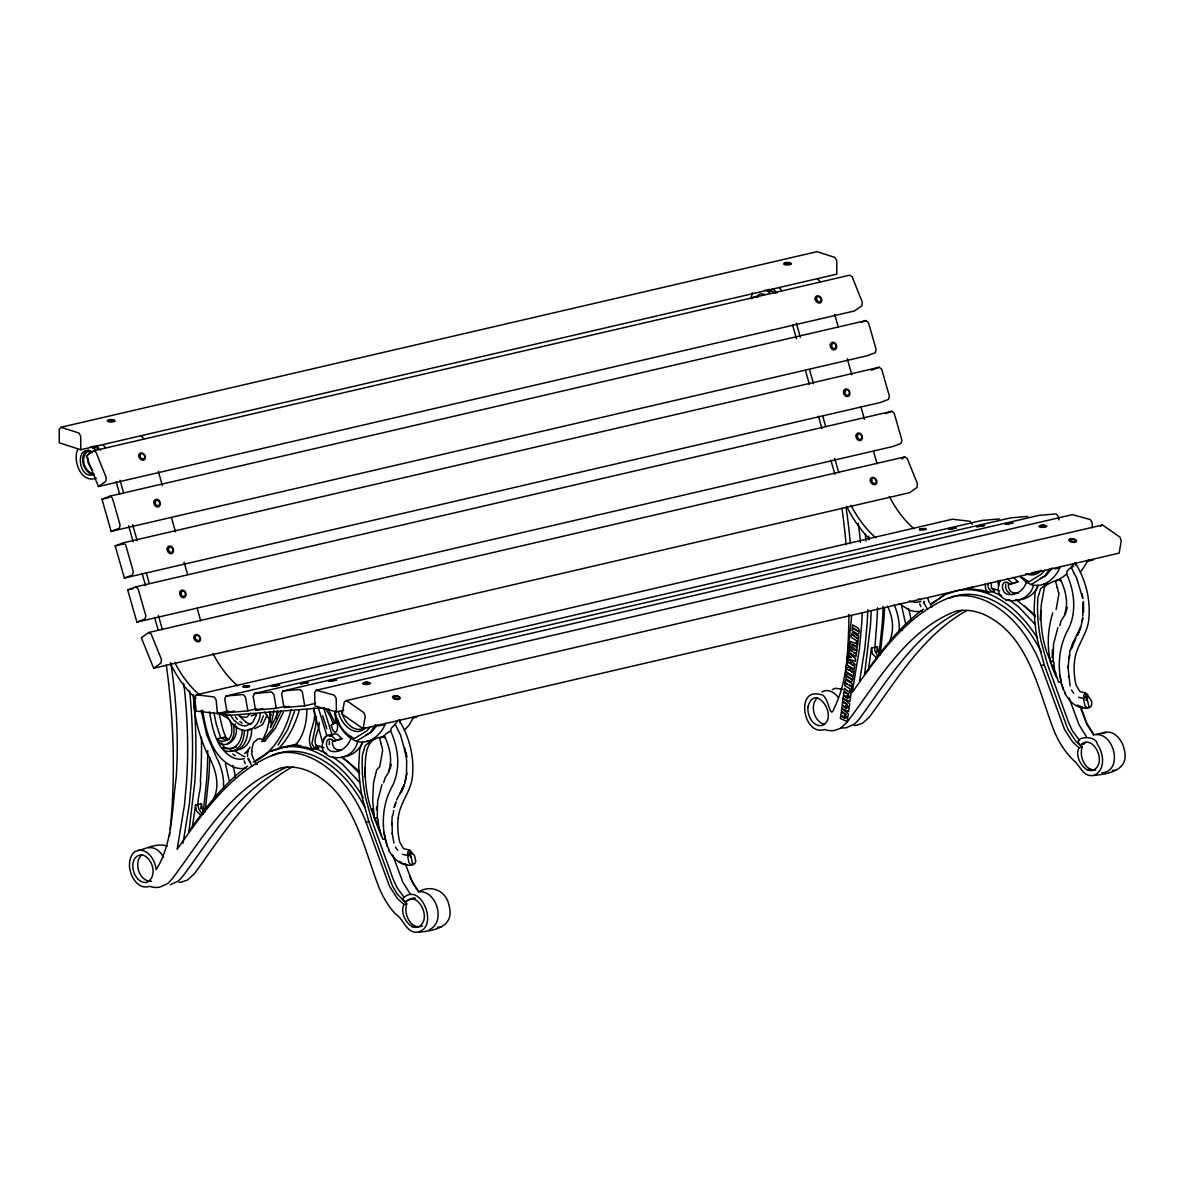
<?xml version="1.0" encoding="UTF-8"?>
<svg xmlns="http://www.w3.org/2000/svg" width="1184" height="1184" viewBox="0 0 1184 1184"><rect width="100%" height="100%" fill="white"/><g stroke="black" fill="none" stroke-linecap="round" stroke-linejoin="round"><path stroke-width="1.5" d="M1053.035 661.59L1053.538 644.007L1057.904 627.624M87.705 457.187L88.208 463.018L92.559 470.374M406.497 772.915L406.689 760.542L404.647 747.8M1082.709 615.872L1082.886 603.485M1083.523 611.891L1083.39 601.59L1083.286 612.187M193.776 695.2C193.332 715.402 199.09 735.368 207.215 753.705C214.94 766.832 220.55 783.334 214.023 798.12M270.337 713.36L269.908 722.122M306.834 709.719C306.863 722.61 303.74 736.285 294.698 745.935L306.434 747.311L312.754 749.383L318.703 748.007C309.779 741.909 320.272 730.661 319.118 722.358M393.976 843.141L392.289 833.832L392.111 822.732M377.208 818.544L377.666 800.976L381.929 784.622M329.256 744.751L329.404 741.036M332.541 740.311L332.408 744.011L333.947 747.607L336.552 749.679L340.874 750.064M1005.734 583.949L1005.601 587.664L1007.125 591.26L1009.745 593.332M1008.531 583.312L1008.398 587.012L1009.937 590.609L1012.542 592.681L1018.284 593.199M1044.614 586.938C1048.077 581.892 1061.012 580.545 1066.562 573.84C1074.332 590.49 1076.744 610.944 1068.93 628.008C1059.695 644.022 1057.223 663.366 1060.982 681.392M225.271 712.946C229.089 720.73 235.039 729.078 244.259 730.454C244.437 738.712 240.988 748.895 232.108 751.144A32.9 20.291 76.9 0 1 224.56 750.626L222.429 748.022L231.99 748.495M247.752 729.64C247.944 737.913 244.481 748.081 235.601 750.33A32.9 20.291 76.9 0 1 230.628 750.464M1070.129 686.098L1068.042 667.658L1069.907 650.771M364.494 776.778C366.478 762.496 361.904 738.668 382.18 737.04M376.482 809.797L376.66 806.511M1052.088 657.756L1052.532 649.528M391.712 824.774L392.2 816.042M1040.233 619.839L1041.254 604.772L1044.406 587.442M316.528 716.32L315.551 726.399L311.866 743.611L314.308 748.051L326.858 753.66M1056.158 609.508L1059.058 592.903M381.174 744.04L379.65 738.106L384.622 736.33C389.432 747.06 392.97 759.566 388.559 771.021M242.276 730.01C242.143 737.173 239.316 745.461 232.168 748.362M1052.754 612.883C1046.464 633.085 1045.975 657.845 1056.587 677.292M169.519 836.185L169.845 832.618M170.17 829.052L171.621 813.023A477.196 294.254 76.9 0 0 166.293 664.964M845.642 673.918L845.968 670.351M846.294 666.799L847.27 656.099A477.196 294.254 76.9 0 0 848.958 614.304M244.378 758.707L241.255 759.181A38.45 23.71 76.9 0 1 233.603 757.893C216.332 749.872 212.498 728.663 209.435 711.85M192.341 827.631L195.493 804.987L201.443 803.61L202.464 809.649L204.225 812.046M200.703 808.835L201.443 803.61M203.367 811.588L206.682 779.708A370.104 228.216 76.9 0 0 207.777 750.597M205.069 811.972L208.828 777.03A365.338 225.286 76.9 0 0 209.746 757.301M273.992 710.356L270.426 727.79L278.58 711.732M277.293 710.948L276.05 718.422M868.316 670.632L871.483 647.988L877.418 646.612L878.454 652.65L880.215 655.048M876.693 651.836L877.418 646.612M879.002 654.663L882.317 622.799A370.104 228.216 76.9 0 0 883.131 606.489M880.348 653.479L883.856 620.253A365.338 225.286 76.9 0 0 884.522 607.732M260.288 713.567C259.903 721.959 253.657 731.608 244.259 730.454M1068.042 667.658L1068.368 665.674M363.103 728.722L365.234 716.379L363.917 712.709L346.483 700.573L344.322 701.831L342.191 714.159L363.103 728.722L1119.146 553.135L1121.263 540.792L1119.946 537.107L1102.526 524.986L346.483 700.573M270.973 713.848L266.874 730.484L262.093 741.524L265.601 740.71M379.886 765.811L382.728 749.99M392.836 815.569L393.754 810.596M398.209 818.292C399.511 802.737 411.78 790.868 412.55 775.12C414.193 755.836 409.176 736.359 398.934 719.99L400.251 721.071L399.778 722.58M1069.167 658.496L1069.774 655.181M183.017 843.186L189.366 803.966L191.423 781.07A365.338 225.286 76.9 0 0 189.632 691.086M335.605 711.096L335.442 719.102L336.374 721.87L338.787 722.728L337.381 718.792M859.584 681.362L865.001 647.056L867.073 624.146A365.338 225.286 76.9 0 0 867.813 609.834M400.562 735.146L395.19 724.268L397.646 720.716M252.162 751.085L251.704 753.986M404.824 782.535L406.822 772.797M1080.814 627.076L1082.827 617.338M1064.564 614.008C1068.96 602.567 1065.348 590.046 1060.464 579.361L1055.462 581.137L1057.49 588.063M985.295 583.978L985.547 588.996L987.486 591.704L988.744 592.385L994.678 591.008L991.496 587.619L991.23 582.602M988.433 583.238C985.932 591.808 996.573 592.814 1001.738 595.804M404.765 783.63L406.793 774.055M1082.117 621.763L1082.783 618.566M77.641 449.387C72.594 461.212 81.148 483.531 96.289 478.247M751.1 298.338L752.328 292.685M396.536 800.132L399.659 794.079M379.827 766.596L376.704 769.896L373.582 782.639L372.694 800.399L374.484 818.766L381.337 835.667M422.629 925.873C410.892 930.831 403.078 913.367 406.793 903.88L403.996 904.532C397.75 915.75 415.036 937.713 423.25 921.818C428.046 911.798 416.28 891.478 405.431 901.794L402.338 899.07C420.971 878.602 441.321 931.26 415.096 932.326C405.106 930.491 403.581 918.917 395.589 914.122C388.071 905.997 382.402 896.288 378.406 885.987C362.822 845.657 353.246 791.696 309.187 771.376A108.44 66.866 76.9 0 0 280.638 768.016C230.658 787.464 202.656 838.479 172.094 878.972L167.758 883.501L159.766 887.142A48.574 29.955 76.9 0 1 150.753 886.698L149.554 886.283C138.262 890.324 130.062 876.264 129.515 866.555C129.219 861.108 130.432 855.026 134.991 851.548C145.232 849.268 156.717 842.431 167.314 846.086M1095.585 770.074C1084.544 770.606 1079.112 756.176 1082.176 747.03L1079.024 747.755C1072.778 758.974 1090.064 780.922 1098.278 765.042C1103.088 755.022 1091.308 734.687 1080.459 745.017C1070.824 736.655 1096.28 734.095 1097.405 744.366C1103.843 753.231 1105.945 770.71 1093.661 775.446C1083.049 777.385 1080.356 765.634 1073.71 760.468C1064.638 751.796 1057.963 740.858 1053.449 729.211C1037.85 688.881 1028.274 634.92 984.23 614.6A108.44 66.866 76.9 0 0 955.666 611.24C905.701 630.672 877.699 681.688 847.122 722.181L840.285 728.382L834.794 730.365A48.574 29.955 76.9 0 1 825.781 729.921L824.582 729.507C803.048 736.552 795.337 687.519 820.053 694.49C829.303 693.78 829.377 721.988 834.143 708.284C847.448 681.466 847.566 650.253 851.207 621.112A352.151 217.146 76.9 0 0 851.533 615.961M291.027 709.704C285.847 730.632 274.407 751.47 254.678 761.726M1071.135 567.787L1072.482 564.946L1075.264 562.903L1076.36 564.043L1075.96 565.404M383.69 782.698L384.978 778.08L389.225 771.287M1059.739 625.685L1061.027 621.067L1065.274 614.259L1067.42 607.51L1066.266 607.274M395.027 724.815L395.382 724.09M256.573 714.544L252.784 722.344L246.302 725.792A26.596 16.398 76.9 0 1 238.694 724.06L233.929 720.183L229.992 714.648M263.322 715.92L260.687 722.758M267.258 715.003L262.641 724.519L254.738 728.722M294.579 711.318L287.668 729.684L277.959 745.062M299.3 710.222C295.393 724.194 288.866 737.647 278.891 748.318M389.758 769.585L391.371 764.524L390.276 764.272M351.308 736.241C349.635 745.654 340.474 753.868 330.617 751.056L327.998 748.984L326.458 745.402L326.606 741.687L328.353 739.304L331.046 739.171L333.636 741.347L342.087 738.772L337.425 734.42L334.82 733.769L330.336 735.871M1026.75 580.9C1024.782 589.706 1015.709 596.647 1006.592 594.057L1003.988 591.985L1002.448 588.404L1002.582 584.689L1004.343 582.306L1007.036 582.173L1009.612 584.348L1018.077 581.773L1013.415 577.422M246.464 752.654L247.989 750.552L244.496 753.586M395.959 801.864L394.035 807.547M394.361 807.281L395.885 802.737M1071.194 648.684L1073.222 642.631M1071.712 648.225L1075.886 638.516M889.658 641.195C894.453 630.006 892.869 616.908 887.526 606.208M281.259 710.859L272.498 728.989L262.093 741.524M401.465 792.2L404.262 784.711L399.733 793.961M1077.736 635.127L1080.592 627.624L1072.822 642.971L1070.306 650.49M283.213 712.59L275.295 728.338L264.905 740.873M402.308 789.402L404.262 784.711L400.088 793.62M1077.336 635.438L1080.592 627.624L1077.114 635.053M1078.506 697.243L1082.028 698.19L1088.599 696.606L1091.589 701.254L1091.752 704.332L1090.878 706.759L1085.58 708.328L1077.1 705.072M999.281 518.947L982.01 520.442L225.966 696.029L224.723 698.93L227.136 712.65L247.87 710.859L256.869 708.772M1027.712 516.402L1010.44 517.896L254.397 693.498L253.154 696.384L255.566 710.119L276.301 708.313L285.3 706.226M1058.955 519.924L1058.348 516.49L1056.143 513.9L1038.871 515.395L282.828 690.982L281.585 693.883L283.997 707.618L304.732 705.812L315.536 703.311M375.491 724.593L370.178 732.689L356.428 741.214C344.662 736.626 337.603 724.726 334.613 712.96M1049.616 569.178L1044.865 576.001L1031.116 584.511L1026.365 582.232L1019.764 576.49M385.644 723.069C381.5 734.568 369.275 745.432 356.428 741.214M413.882 716.512L408.894 725.452L404.336 730.099M1060.331 566.381C1056.187 577.881 1043.962 588.729 1031.116 584.511M1088.555 559.825L1080.4 572.286M362.482 742.072L359.67 749.265L358.782 764.568A110.956 68.42 76.9 0 0 362.511 798.771L368.875 821.652L392.274 885.499L397.247 894.098L406.793 903.88M1037.85 585.222L1035.053 592.4L1034.165 607.703A110.956 68.42 76.9 0 0 1037.894 641.92L1044.258 664.786L1067.642 728.634L1075.59 740.977L1082.176 747.03M88.282 454.582L90.902 450.882C79.121 451.74 82.88 471.632 92.722 473.378M323.35 739.689L324.786 737.158M1000.376 580.249C988.729 605.527 1028.171 607.481 1033.38 585.547M357.405 742.546C351.174 766.936 308.861 759.936 326.429 735.649L331.49 735.797L336.152 740.148L342.087 738.772M362.585 742.457C359.018 750.404 351.396 756.502 342.531 756.887M1037.82 586.761C1034.283 594.19 1026.78 599.459 1018.506 599.888M972.182 524.275L970.155 521.33L952.395 519.228L196.366 694.816L194.842 697.346L196.1 711.051L217.412 713.582L228.216 711.066M377.681 724.741L371.48 732.023L365.634 735.22M1052.369 568.039L1046.168 575.335L1040.322 578.517M250.564 713.153L246.568 717.371L240.988 716.838L238.265 714.781M1092.329 527.857L1092.21 522.795L1090.346 519.598L1072.423 514.64L316.394 690.228L314.663 692.433L314.988 705.96L336.493 711.91L343.7 710.237M60.976 427.261L59.2 429.378L59.259 442.816L80.778 449.728L836.822 274.14L836.762 260.687L834.957 257.431L817.019 251.674L60.976 427.261L78.914 433.018L80.719 436.274L80.778 449.728M972.523 586.761L970.688 588.936L982.424 590.313L988.744 592.385M370.237 726.932L366.966 730.765L354.578 738.431C343.996 734.302 337.647 723.587 334.954 713.005M1044.702 570.288L1041.432 574.122L1029.059 581.788L1020.697 576.608M384.045 736.966L385.111 734.509L390.498 730.854C398.386 747.474 400.799 767.987 392.881 785.022C383.646 801.035 381.263 820.379 385.007 838.39M756.561 296.414L760.306 293.75L764.953 294.402M141.858 854.73C126.377 855.78 132.578 883.871 146.564 882.45C158.108 877.211 152.973 857.453 141.858 854.73C133.052 862.485 139.209 881.814 151.463 881.325M334.791 722.832L336.833 721.885M365.723 727.746C355.126 738.52 340.592 723.705 338.728 712.428M817.508 697.761C809.308 705.279 814.044 721.604 824.538 724.475M1041.224 570.081C1037.791 574.95 1031.101 576.253 1025.936 573.485M1085.595 742.324L1083.612 744.292L1080.459 745.017M272.157 751.381L274.17 749.413M945.794 593.436L937.98 599.696M395.19 724.268L391.268 728.278L390.616 731.031M1073.784 566.041C1070.78 567.358 1065.926 570.481 1066.725 574.003M329.892 735.974L331.934 734.376L323.794 708.491M247.722 766.063C223.791 783.527 205.75 807.399 188.937 831.434L194.783 782.476A370.104 228.216 76.9 0 0 194.605 710.622L193.184 694.934M923.357 609.153C899.44 626.602 881.384 650.475 864.572 674.51L870.432 625.552A370.104 228.216 76.9 0 0 871.187 611.077M148.666 632.508L141.31 637.776L153.668 668.264L909.697 492.662L917.038 487.408L917.482 483.812L907.196 458.415L904.694 456.92L148.666 632.508L151.152 634.002L161.453 659.399L161.009 662.996L153.668 668.264M901.764 459.022L904.694 456.92M93.595 450.808L86.21 455.988L98.435 486.55L854.463 310.963L861.848 305.783L862.307 302.201L852.125 276.73L849.624 275.206L93.595 450.808L96.082 452.318L106.264 477.788L105.805 481.37L98.435 486.55M250.12 747.296L247.811 750.33L247.456 756.532M256.321 714.056L251.274 716.009M253.272 762.052L269.848 751.366L280.549 747.726A132.623 81.785 76.9 0 1 315.477 751.855C335.99 761.223 352.048 778.347 363.207 797.661M930.417 604.106L945.483 594.457L956.184 590.816A132.623 81.785 76.9 0 1 991.112 594.93C1010.736 603.825 1026.069 619.942 1037.347 638.013M930.491 604.758L936.485 600.702M410.3 853.472L407.755 856.964L409.087 862.884L410.922 864.675L414.77 863.787L415.821 861.33L414.489 855.396L412.491 853.634L410.3 853.472L412.876 864.897L409.25 865.415L403.537 863.95M227.269 743.848C234.077 740.414 235.068 731.386 233.381 724.712L235.483 724.223M292.833 766.64C249.232 790.705 222.784 834.779 194.383 873.792L187.546 879.978L182.055 881.976A48.574 29.955 76.9 0 1 179.11 882.287M966.544 610.692C923.564 634.772 897.62 678.491 869.426 717.016L862.574 723.202L857.083 725.185A48.574 29.955 76.9 0 1 854.152 725.511M1100.35 526.229L1102.526 524.986M236.4 746.823L229.888 748.984L222.429 748.022M333.636 741.347L336.152 740.148M1009.612 584.348L1018.077 581.773M88.43 449.802C78.248 454.538 82.821 472.238 92.826 474.547M94.365 474.162C77.611 481.636 74.518 441.543 92.53 452.643M364.687 727.849C353.927 733.843 343.774 721.426 341.599 711.762M1039.374 571.147L1032.048 572.775M821.814 692.018C827.66 688.244 834.735 692.403 838.228 697.465M832.308 689.591L835.401 688.23L842.342 689.31M429.126 929.795C446.042 922.469 437.014 890.575 419.106 891.685C431.45 884.211 446.457 891.3 448.914 905.109C455.13 926.362 435.934 930.52 418.633 932.237M1102.748 733.562C1112.62 728.056 1121.944 739.467 1123.942 748.332C1130.172 769.57 1110.962 773.744 1093.661 775.446M251.511 750.834L253.435 742.723L257.801 739.023A16.65 10.271 76.9 0 1 263.499 739.926M101.942 499.189L110.038 496.14L866.081 320.538L868.464 322.61L876.13 349.428L875.287 352.714L867.176 355.762L111.133 531.364L101.942 499.189L109.135 497.517M111.133 531.364L119.244 528.316L120.102 525.015L112.436 498.212L110.038 496.14M115.188 545.883L123.284 542.834L879.327 367.247L881.71 369.319L889.376 396.137L888.518 399.422L880.422 402.471L124.379 578.058L115.188 545.883L124.187 543.796M124.379 578.058L132.49 575.01L133.348 571.724L125.682 544.906L123.284 542.834M127.68 589.928L135.79 586.879L891.818 411.277L894.216 413.349L901.882 440.167L901.024 443.452L892.914 446.501L136.885 622.103L127.68 589.928L133.082 588.67M861.212 322.374L866.081 320.538M136.885 622.103L144.981 619.054L145.839 615.754L138.173 588.951L135.79 586.879M871.217 370.296L879.327 367.247M885.336 413.719L891.818 411.277M275.443 750.064L286.143 746.423L295.882 745.446M284.796 747.563L292.433 744.973A132.623 81.785 76.9 0 1 297.243 744.174M271.521 755.836L281.748 752.358A126.792 78.188 76.9 0 1 315.136 756.295C337.455 766.462 353.986 786.102 364.909 807.621M287.638 766.773C239.864 787.908 212.424 836.555 182.588 876.53L178.251 881.059L170.259 884.714M948.858 598.334L957.397 595.434A126.792 78.188 76.9 0 1 990.771 599.37C1013.637 609.76 1030.287 630.095 1041.343 652.162M962.207 610.278C915.587 632.36 888.355 679.66 858.918 719.443L854.582 723.986L846.59 727.627A48.574 29.955 76.9 0 1 840.64 727.79M920.915 601.516L917.067 602.212A38.45 23.71 76.9 0 1 909.401 600.939M90.295 446.753A19.965 12.314 76.9 0 1 93.196 448.114L95.993 447.463L100.729 450.053M764.982 290.05A19.965 12.314 76.9 0 1 767.883 291.412L771.036 290.687L775.757 293.277M227.136 712.65L234.343 710.977M255.566 710.119L262.774 708.446M285.803 707.188L289.399 706.36M249.069 729.344L251.689 728.737C251.866 736.996 248.418 747.178 239.538 749.413A32.9 20.291 76.9 0 1 237.081 749.724M235.912 726.103C238.857 735.856 230.17 748.466 219.499 743.404L217.264 738.846L224.694 737.114L229.222 739.438M219.499 743.404L221.6 742.916L224.531 747.533M333.562 722.506L336.374 721.87M331.934 734.376L326.814 735.56L318.141 707.085M378.436 725.97L385.407 724.356M413.275 717.889L416.753 717.075M1054.766 568.897L1059.991 567.684M1087.859 561.216L1093.084 560.002M1005.838 600.436L1008.975 599.696L1018.595 606.859L1034.979 624.175M902.341 629.903L899.204 630.628L899.189 624.634A38.228 23.576 76.9 0 0 894.275 605.009M184.171 687.046A365.338 225.286 76.9 0 1 186.524 782.21L184.467 805.105L177.171 849.239C203.574 812.017 232.227 769.985 276.849 753.498A126.792 78.188 76.9 0 1 310.238 757.434C337.159 769.792 355.452 795.382 366.078 822.288L368.875 821.652M862.233 612.912A365.338 225.286 76.9 0 1 861.552 625.433L859.495 648.329L852.199 692.462C878.602 655.24 907.255 613.208 951.892 596.706A126.792 78.188 76.9 0 1 985.28 600.643C1012.202 613.001 1030.48 638.605 1041.106 665.512L1044.258 664.786M1105.93 732.171L1095.437 734.613C1114.706 732.659 1123.246 771.376 1101.919 772.812M405.431 901.794L412.639 898.123L415.303 898.049M411.988 926.746L414.785 926.095M1087.016 769.97L1090.168 769.23M1055.003 673.134L1056.084 672.926M952.454 528.197C959.588 526.51 944.284 529.204 951.744 528.316M379.191 830.102L380.242 829.895M922.055 611.033L918.873 611.536A50.142 30.917 76.9 0 1 908.883 609.878L899.174 603.603M246.242 767.987L243.06 768.505A50.142 30.917 76.9 0 1 233.07 766.832C211.684 757.035 206.031 731.179 202.568 710.178M922.129 528.819C911.902 530.98 932.592 529.751 924.156 528.671M1061.071 681.969L1058.659 682.265L1052.428 664.979M385.111 838.968L382.817 839.234L376.201 820.675M964.102 589.188L972.212 588.374M324.179 707.618L230.007 715.328A102.697 63.329 76.9 0 1 217.693 712.413M225.966 696.029L243.253 694.534L245.458 697.124L247.87 710.859M254.397 693.498L271.669 692.004L273.889 694.594L276.301 708.313M282.828 690.982L300.1 689.488L302.32 692.092L304.732 705.812M1043.726 583.934L1046.804 583.712L1040.603 588.7L1037.85 598.009A106.752 65.83 76.9 0 0 1041.121 641.565L1047.13 663.262L1068.604 722.462L1072.512 731.002L1079.527 740.488M366.803 740.903L371.436 740.577L365.234 745.55L362.467 754.874A106.752 65.83 76.9 0 0 365.738 798.43L371.746 820.127L393.221 879.327L397.143 887.852L404.144 897.354M1112.427 770.37L1115.95 770.281M148.577 847.759C155.119 846.708 160.743 851.858 163.51 857.334M138.084 850.186C148.592 849.032 155.178 860.679 156.184 869.618C173.116 842.549 171.858 808.494 176.179 777.888A352.151 217.146 76.9 0 0 170.777 662.788M437.384 927.146L440.922 927.057M1052.946 650.638L1053.035 651.792M1054.914 673.311L1053.804 661.945L1051.91 661.057M379.117 830.265L378.022 818.899L376.038 818.026M377.163 807.592L377.193 808.746M227.565 740.518L220.772 738.032L216.287 724.238L213.89 712.442M196.366 694.816L214.112 696.917L216.139 699.877L217.412 713.582M297.495 745.284L300.854 745.683M856.742 650.475L852.806 649.764L849.92 646.42L849.594 648.802L852.095 651.555L849.446 649.927L849.12 652.473L855.928 656.661L856.269 654.116L853.338 652.325L856.402 653.094L857.068 647.974L855.869 647.071L855.988 646.168L857.231 646.79L857.838 642.202L856.446 641.358L856.21 643.193L857.601 644.052M1085.698 700.07L1087.016 700.38L1085.343 692.906L1079.793 691.486L1076.004 684.87A46.428 28.623 76.9 0 1 1074.539 661.22C1075.842 645.65 1088.111 633.78 1088.88 618.033C1090.538 598.749 1085.506 579.272 1075.264 562.903M1083.464 708.15C1074.791 707.055 1068.264 700.144 1064.623 692.581M407.355 865.178C398.682 864.083 392.156 857.172 388.515 849.609M1074.391 573.53L1076.656 578.118M316.394 690.228L334.317 695.186L336.167 698.382L336.493 711.91M315.536 746.971L318.703 748.007M402.427 854.271L405.934 855.203L412.21 853.176L410.33 850.304L403.463 848.558L399.674 841.942A46.428 28.623 76.9 0 1 398.209 818.292M930.935 606.134L932.37 606.918M255.3 763.058L257.416 764.583M857.571 644.185L850.571 641.447L850.082 645.117L856.728 650.608M228.675 718.851L218.433 712.916M312.754 749.383C302.867 738.712 318.792 721.707 313.671 708.239M876.456 657.742L872.504 654.027L871.483 647.988M203.263 814.089C192.296 807.133 202.079 791.149 200.392 781.174A370.104 228.216 76.9 0 0 201.428 737.292M200.466 814.74L196.529 811.025L195.493 804.987M232.745 754.075L235.246 755.688M399.378 861.256L402.146 863.047M223.554 713.538L226.603 715.565M217.264 738.846C222.503 744.248 231.324 739.926 231.59 732.778A13.557 8.362 76.9 0 0 230.85 723.424L229.652 720.405M1007.466 578.798L1012.128 583.15M246.124 722.329L239.227 715.802M239.73 721.544L242.187 723.246M1015.946 599.415L1035.23 615.31M343.612 758.219L358.959 770.917M341.688 757.36L348.555 762.481L359.699 773.566M332.645 756.783L342.265 763.932L359.699 782.491M1079.024 747.755L1072.438 741.702L1064.505 729.374L1041.106 665.512M403.996 904.532L397.41 898.493L389.477 886.15L366.078 822.288M235.054 751.011L242.513 755.821A38.45 23.71 76.9 0 0 245.088 756.665M767.883 291.412L770.606 293.676M93.196 448.114L95.919 450.379M1024.19 605.557L1035.334 616.642M264.52 711.954L268.812 718.436L270.011 722.373M235.305 716.705L237.422 719.369M1093.75 735.279L1086.794 724.194L1080.563 707.647M418.707 892.07L411.766 880.97L405.224 863.536M397.632 850.349L395.382 847.048M1073.725 693.321L1071.49 690.02M1093.957 734.613L1086.734 723.039L1080.607 706.685M1086.261 736.404L1079.038 724.83L1069.063 697.879M418.588 891.478L413.482 884.063L409.575 875.524M409.93 893.491L402.708 881.917L392.733 854.966M877.418 655.699L874.665 650.297L876.722 624.086A370.104 228.216 76.9 0 0 877.536 607.792M325.526 708.565L330.07 715.95L333.355 724.297M927.575 609.286L923.964 603.056M250.608 762.688L248.152 758.263L248.403 759.773M328.086 708.787L334.954 722.684M252.088 766.166L248.448 759.95M1065.482 694.09L1061.486 684.248L1060.02 675.413M924.349 602.419L923.757 601.354L923.92 602.878M389.373 851.118L385.081 839.293M1059.591 578.991L1060.553 580.811L1059.65 578.917M383.72 735.96L384.696 737.78L383.794 735.886M1050.667 661.397C1042.956 645.739 1040.721 627.994 1040.869 610.692M374.869 818.366C367.395 802.604 365.057 784.933 365.131 767.632M253.85 759.788L252.014 755.037M1071.283 567.24L1074.095 573.308M226.973 740.163L223.066 730.188L218.862 712.901M929.381 602.893L927.679 598.112M248.758 759.329L249.217 760.365L248.892 759.654M1084.115 697.894L1083.73 695.334L1085.343 692.906L1087.608 694.431L1088.333 696.917M244.141 760.735L245.295 763.547M408.421 855.928L407.622 852.362L409.013 849.994L409.856 853.768M919.716 603.825L920.797 606.667M1063.158 689.414L1061.19 682.265M326.814 728.678L322.729 715.713M1076.774 578.532L1082.62 598.009M387.198 846.412L384.016 832.411M400.621 735.575L406.689 756.872M374.958 819.698L372.072 808.509M1050.726 662.744L1048.772 655.033M901.764 606.489L905.479 623.184M225.434 763.562L229.148 780.256M269.464 711.48L270.736 715.95M834.676 314.293L838.213 326.74M847.3 358.782L851.829 374.795M860.916 406.822L864.453 419.284M873.54 451.311L877.063 463.773M796.358 323.188L800.399 337.425M809.486 369.452L813.526 383.69M822.599 415.717L825.633 426.403M834.72 458.43L838.76 472.668M792.481 324.697L796.477 338.787M805.46 370.474L809.456 384.563M818.44 416.25L821.933 428.578M830.916 460.28L834.912 474.355M158.345 471.365L162.386 485.603M171.473 517.63L175.513 531.868M184.082 562.119L187.62 574.58M197.21 608.398L200.732 620.86M120.028 480.26L123.565 492.722M132.652 524.749L137.196 540.777M146.268 572.804L149.302 583.475M158.39 615.517L162.43 629.755M116.15 481.784L119.643 494.098M128.627 525.8L133.126 541.65M142.11 573.337L145.602 585.666M154.586 617.352L158.094 629.681M1057.031 586.776L1058.466 592.385M382.447 749.013L381.189 743.952M410.138 854.996L410.685 857.453M997.712 580.841L998.719 585.888M322.684 742.901L314.189 712.058L314.056 708.15M201.176 710.504L206.682 734.776L216.598 757.745A38.228 23.576 76.9 0 1 223.539 781.558L223.554 787.552M1082.132 593.702L1082.886 598.438M406.053 752.358L406.808 757.094M858.252 523.21L859.199 530.269A365.338 225.286 76.9 0 1 860.428 542.361M183.698 683.523L184.171 687.046M868.671 536.263L868.982 539.756M392.23 833.033L392.289 833.832M1068.427 675.975L1068.486 676.774M364.864 682.606A3.937 0.992 -1.4 0 1 370.474 683.375A3.937 0.992 -1.4 0 1 364.85 684.396A3.937 0.992 -1.4 0 1 363.991 682.768M1043.252 525.385A3.937 0.992 -1.4 0 1 1046.316 526.791A3.937 0.992 -1.4 0 1 1039.67 527.013A3.937 0.992 -1.4 0 1 1042.231 525.415M914.078 528.819A95.963 59.17 76.9 0 1 889.317 496.451M817.374 278.654A46.679 28.786 76.9 0 1 820.068 281.614M772.368 288.763A39.945 24.627 76.9 0 1 777.281 292.848M868.612 537.995A102.697 63.329 76.9 0 1 846.604 506.264M875.76 537.714A95.963 59.17 76.9 0 1 851.015 505.346M779.057 287.549A46.679 28.786 76.9 0 1 781.751 290.524M751.796 298.812A10.123 6.246 76.9 0 1 757.834 297.214M768.12 289.325A19.965 12.314 76.9 0 1 771.036 290.687M865.267 534.176A365.338 225.286 76.9 0 1 865.933 541.073M841.928 508.054A477.196 294.254 76.9 0 1 846.131 544.773M846.086 507.803A352.151 217.146 76.9 0 1 850.349 543.722M968.068 588.048A132.623 81.785 76.9 0 1 972.878 587.249M991.156 588.285A132.623 81.785 76.9 0 1 999.622 590.816M920.9 599.696A38.45 23.71 76.9 0 1 918.325 598.867M908.468 608.428A38.228 23.576 76.9 0 1 910.91 620.209M195.834 698.516A102.697 63.329 76.9 0 1 170.274 663.351M96.037 445.835A39.945 24.627 76.9 0 1 98.538 447.715M199.43 694.801A95.963 59.17 76.9 0 1 174.684 662.433M102.727 444.636A46.679 28.786 76.9 0 1 105.42 447.596M237.747 685.906A95.963 59.17 76.9 0 1 212.987 653.538M141.044 435.727A46.679 28.786 76.9 0 1 143.738 438.702M315.521 745.21A132.623 81.785 76.9 0 1 323.987 747.726M232.834 765.352A38.228 23.576 76.9 0 1 235.276 777.118M251.23 724.075A26.596 16.398 76.9 0 1 246.124 722.329M93.092 446.102A19.965 12.314 76.9 0 1 95.993 447.463M111.474 419.846A3.937 1.08 -0.3 0 1 114.7 421.371A3.937 1.08 -0.3 0 1 108.336 421.696A3.937 1.08 -0.3 0 1 109.461 419.965M853.886 671.106L853.353 676.153L846.53 671.964C845.065 668.383 849.609 664.712 850.245 669.478L851.311 668.59L853.886 671.106M854.789 664.283L854.256 669.33L847.433 665.142C845.968 661.56 850.512 657.875 851.148 662.655L852.214 661.767L854.789 664.283M331.283 725.422C336.848 745.624 342.146 713.256 331.283 725.422M807.976 706.744C807.088 714.87 812.12 726.354 821.592 725.674C840.3 718.392 814.932 681.155 807.976 706.744M849.594 670.484L848.144 669.626L849.594 670.484M850.497 663.662L849.046 662.803L850.497 663.662M852.539 672.438L850.808 671.091L852.539 672.438M853.442 665.615L851.71 664.268L853.442 665.615M845.879 675.753L845.879 677.322A2.575 1.598 76.9 0 0 847.019 679.557L851.533 682.176L852.983 678.565A2.575 1.598 76.9 0 0 851.844 676.33L847.33 673.711L845.879 675.753M859.406 631.176L858.637 633.81A2.309 1.421 76.9 0 1 857.556 634.017L852.006 630.672L852.332 628.127L858.178 631.353L852.436 627.402L852.776 624.856L858.4 628.393L859.406 631.176M854.167 636.015L852.806 634.92L854.167 636.015M840.699 716.083L840.374 718.54L847.33 721.604L847.744 718.451L844.266 715.536L847.951 716.971L848.366 713.804L841.706 708.476L848.662 711.54L849.076 708.387L845.598 705.472L849.283 706.907L849.698 703.74L843.038 698.412L849.994 701.476L850.408 698.323L846.93 695.422L850.615 696.843L851.03 693.676L844.37 688.348L844.044 690.82L848.78 694.505L843.866 692.078L843.526 694.727L848.099 698.308L843.363 695.955L842.712 700.884L847.448 704.569L842.534 702.142L842.194 704.791L846.767 708.358L842.031 706.019L841.38 710.948L846.116 714.633L841.217 712.206L840.862 714.855L845.435 718.422L840.699 716.083M845.065 683.035L844.74 685.566L851.548 689.769L851.888 687.223L849.017 685.462L849.12 684.707L851.977 686.468L852.317 683.923L845.509 679.734L845.169 682.265L847.507 684.53L845.065 683.035M848.573 656.558L848.262 658.896L855.307 661.294L855.618 658.94L849.061 652.902L848.75 655.24L851.34 657.594L848.573 656.558M851.355 635.482L851.118 637.288L857.941 641.476L858.267 638.931L855.203 637.051L858.37 638.161L858.681 635.808C855.336 636.015 852.362 628.985 851.355 635.482M854.774 645.487L854.656 646.36L851.858 644.111L854.774 645.487M850.068 689.636L849.816 691.471L851.207 692.329L851.444 690.494L850.068 689.636M851.829 679.424L847.093 676.286L851.829 679.424M1084.736 697.509L1083.7 699.966L1085.032 705.901L1087.016 707.647L1089.206 707.825L1086.631 696.399L1084.736 697.509M363.917 682.65C368.209 685.625 371.258 680.326 363.917 682.65M1040.292 525.563C1044.599 528.538 1047.633 523.239 1040.292 525.563M242.735 686.616C248.862 689.251 254.693 683.804 242.735 686.616M243.771 685.95L249.099 685.684L243.771 685.95M920.146 528.848L925.474 528.582L920.146 528.848M273.104 685.536L278.358 684.707L273.104 685.536M272.142 686.35L279.631 685.166L272.142 686.35M301.535 683.005L306.789 682.176L301.535 683.005M300.573 683.804L308.047 682.635L300.573 683.804M329.966 680.504L335.22 679.675L329.966 680.504M329.004 681.303L336.493 680.119L329.004 681.303M948.517 529.263L956.006 528.079L948.517 529.263M977.91 525.918L983.164 525.089L977.91 525.918M976.948 526.717L984.437 525.533L976.948 526.717M1006.356 523.402L1011.595 522.588L1006.356 523.402M1005.379 524.216L1012.868 523.032L1005.379 524.216M138.794 456.284A3.937 3.019 55 0 0 144.256 459.821A3.937 3.019 55 0 0 143.205 453.487A3.937 3.019 55 0 0 138.794 456.284M140.126 456.106A2.768 2.116 55 0 0 143.945 458.593A2.768 2.116 55 0 0 143.22 454.153A2.768 2.116 55 0 0 140.126 456.106M815.169 299.182A3.937 3.019 55 0 0 820.63 302.734A3.937 3.019 55 0 0 819.58 296.4A3.937 3.019 55 0 0 815.169 299.182M816.501 299.019A2.768 2.116 55 0 0 820.334 301.506A2.768 2.116 55 0 0 819.594 297.066A2.768 2.116 55 0 0 816.501 299.019M153.92 501.853A3.937 3.093 69.4 0 0 158.168 506.915A3.937 3.093 69.4 0 0 159.159 500.64A3.937 3.093 69.4 0 0 153.92 501.853M155.252 502.09A2.768 2.176 69.4 0 0 158.227 505.642A2.768 2.176 69.4 0 0 158.922 501.246A2.768 2.176 69.4 0 0 155.252 502.09M830.31 344.766A3.937 3.093 69.4 0 0 834.542 349.828A3.937 3.093 69.4 0 0 835.534 343.538A3.937 3.093 69.4 0 0 830.31 344.766M831.627 345.003A2.768 2.176 69.4 0 0 834.602 348.555A2.768 2.176 69.4 0 0 835.297 344.144A2.768 2.176 69.4 0 0 831.627 345.003M167.166 548.562A3.937 3.093 69.4 0 0 171.414 553.624A3.937 3.093 69.4 0 0 172.405 547.334A3.937 3.093 69.4 0 0 167.166 548.562M168.498 548.799A2.768 2.176 69.4 0 0 171.473 552.351A2.768 2.176 69.4 0 0 172.168 547.94A2.768 2.176 69.4 0 0 168.498 548.799M843.541 391.46A3.937 3.093 69.4 0 0 847.788 396.536A3.937 3.093 69.4 0 0 848.78 390.246A3.937 3.093 69.4 0 0 843.541 391.46M844.873 391.712A2.768 2.176 69.4 0 0 847.848 395.264A2.768 2.176 69.4 0 0 848.543 390.853A2.768 2.176 69.4 0 0 844.873 391.712M394.08 698.767A3.937 1.746 9.8 0 0 400.236 698.353A3.937 1.746 9.8 0 0 394.76 695.807A3.937 1.746 9.8 0 0 394.08 698.767M394.849 697.85A2.768 1.228 9.8 0 0 399.171 697.568A2.768 1.228 9.8 0 0 395.338 695.778A2.768 1.228 9.8 0 0 394.849 697.85M1070.454 541.68A3.937 1.746 9.8 0 0 1076.611 541.266A3.937 1.746 9.8 0 0 1071.15 538.72A3.937 1.746 9.8 0 0 1070.454 541.68M1071.239 540.762A2.768 1.228 9.8 0 0 1075.56 540.481A2.768 1.228 9.8 0 0 1071.727 538.69A2.768 1.228 9.8 0 0 1071.239 540.762M109.535 420.912A2.768 0.755 -0.3 0 0 113.871 420.35A2.768 0.755 -0.3 0 0 109.949 419.61A2.768 0.755 -0.3 0 0 109.535 420.912M785.244 264.728A3.937 1.08 -0.3 0 0 791.43 263.914A3.937 1.08 -0.3 0 0 785.836 262.863A3.937 1.08 -0.3 0 0 785.244 264.728M785.91 263.825A2.768 0.755 -0.3 0 0 790.261 263.262A2.768 0.755 -0.3 0 0 786.339 262.522A2.768 0.755 -0.3 0 0 785.91 263.825M193.91 637.924A3.937 3.004 54.4 0 0 199.4 641.462A3.937 3.004 54.4 0 0 198.32 635.142A3.937 3.004 54.4 0 0 193.91 637.924M195.242 637.747A2.768 2.102 54.4 0 0 199.09 640.233A2.768 2.102 54.4 0 0 198.335 635.808A2.768 2.102 54.4 0 0 195.242 637.747M870.299 480.837A3.937 3.004 54.4 0 0 875.775 484.36A3.937 3.004 54.4 0 0 874.71 478.055A3.937 3.004 54.4 0 0 870.299 480.837M871.631 480.66A2.768 2.102 54.4 0 0 875.464 483.131A2.768 2.102 54.4 0 0 874.71 478.706A2.768 2.102 54.4 0 0 871.631 480.66M179.672 592.592A3.937 3.093 69.4 0 0 183.905 597.654A3.937 3.093 69.4 0 0 184.896 591.378A3.937 3.093 69.4 0 0 179.672 592.592M180.989 592.829A2.768 2.176 69.4 0 0 183.964 596.381A2.768 2.176 69.4 0 0 184.66 591.985A2.768 2.176 69.4 0 0 180.989 592.829M856.047 435.505A3.937 3.093 69.4 0 0 860.28 440.566A3.937 3.093 69.4 0 0 861.286 434.291A3.937 3.093 69.4 0 0 856.047 435.505M857.364 435.742A2.768 2.176 69.4 0 0 860.339 439.294A2.768 2.176 69.4 0 0 861.049 434.883A2.768 2.176 69.4 0 0 857.364 435.742"/></g></svg>
